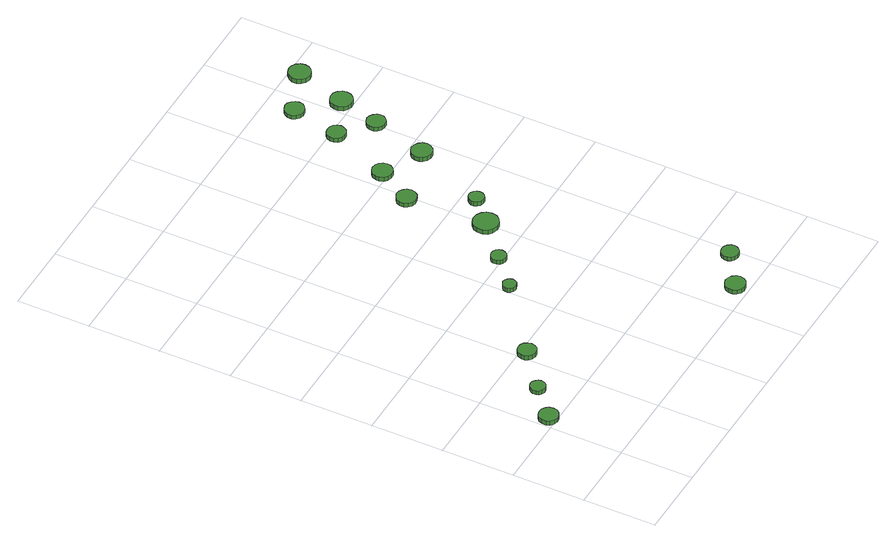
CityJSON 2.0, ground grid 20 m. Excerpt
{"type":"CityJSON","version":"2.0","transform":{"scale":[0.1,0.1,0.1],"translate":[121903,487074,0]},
"CityObjects":{
"tree1":{"type":"SolitaryVegetationObject","attributes":{"function":"something"},"geometry":[{"type":"MultiSurface","lod":"1","boundaries":[[[0,1,2,3,4,5,6,7,8,9,10,11,12,13,14]],[[15,16,17,18,19,20,21,22,23,24,25,26,27,28,29]],[[0,29,28,1]],[[1,28,27,2]],[[2,27,26,3]],[[3,26,25,4]],[[4,25,24,5]],[[5,24,23,6]],[[6,23,22,7]],[[7,22,21,8]],[[8,21,20,9]],[[9,20,19,10]],[[10,19,18,11]],[[11,18,17,12]],[[12,17,16,13]],[[13,16,15,14]],[[14,15,29,0]]]}]},
"tree2":{"type":"SolitaryVegetationObject","attributes":{"function":"something"},"geometry":[{"type":"MultiSurface","lod":"1","boundaries":[[[30,31,32,33,34,35,36,37,38,39,40,41,42,43,44]],[[45,46,47,48,49,50,51,52,53,54,55,56,57,58,59]],[[30,59,58,31]],[[31,58,57,32]],[[32,57,56,33]],[[33,56,55,34]],[[34,55,54,35]],[[35,54,53,36]],[[36,53,52,37]],[[37,52,51,38]],[[38,51,50,39]],[[39,50,49,40]],[[40,49,48,41]],[[41,48,47,42]],[[42,47,46,43]],[[43,46,45,44]],[[44,45,59,30]]]}]},
"tree3":{"type":"SolitaryVegetationObject","attributes":{"function":"something"},"geometry":[{"type":"MultiSurface","lod":"1","boundaries":[[[60,61,62,63,64,65,66,67,68,69,70,71,72,73,74]],[[75,76,77,78,79,80,81,82,83,84,85,86,87,88,89]],[[60,89,88,61]],[[61,88,87,62]],[[62,87,86,63]],[[63,86,85,64]],[[64,85,84,65]],[[65,84,83,66]],[[66,83,82,67]],[[67,82,81,68]],[[68,81,80,69]],[[69,80,79,70]],[[70,79,78,71]],[[71,78,77,72]],[[72,77,76,73]],[[73,76,75,74]],[[74,75,89,60]]]}]},
"tree4":{"type":"SolitaryVegetationObject","attributes":{"function":"something"},"geometry":[{"type":"MultiSurface","lod":"1","boundaries":[[[90,91,92,93,94,95,96,97,98,99,100,101,102,103,104]],[[105,106,107,108,109,110,111,112,113,114,115,116,117,118,119]],[[90,119,118,91]],[[91,118,117,92]],[[92,117,116,93]],[[93,116,115,94]],[[94,115,114,95]],[[95,114,113,96]],[[96,113,112,97]],[[97,112,111,98]],[[98,111,110,99]],[[99,110,109,100]],[[100,109,108,101]],[[101,108,107,102]],[[102,107,106,103]],[[103,106,105,104]],[[104,105,119,90]]]}]},
"tree5":{"type":"SolitaryVegetationObject","attributes":{"function":"something"},"geometry":[{"type":"MultiSurface","lod":"1","boundaries":[[[120,121,122,123,124,125,126,127,128,129,130,131,132,133,134]],[[135,136,137,138,139,140,141,142,143,144,145,146,147,148,149]],[[120,149,148,121]],[[121,148,147,122]],[[122,147,146,123]],[[123,146,145,124]],[[124,145,144,125]],[[125,144,143,126]],[[126,143,142,127]],[[127,142,141,128]],[[128,141,140,129]],[[129,140,139,130]],[[130,139,138,131]],[[131,138,137,132]],[[132,137,136,133]],[[133,136,135,134]],[[134,135,149,120]]]}]},
"tree6":{"type":"SolitaryVegetationObject","attributes":{"function":"something"},"geometry":[{"type":"MultiSurface","lod":"1","boundaries":[[[150,151,152,153,154,155,156,157,158,159,160,161,162,163,164]],[[165,166,167,168,169,170,171,172,173,174,175,176,177,178,179]],[[150,179,178,151]],[[151,178,177,152]],[[152,177,176,153]],[[153,176,175,154]],[[154,175,174,155]],[[155,174,173,156]],[[156,173,172,157]],[[157,172,171,158]],[[158,171,170,159]],[[159,170,169,160]],[[160,169,168,161]],[[161,168,167,162]],[[162,167,166,163]],[[163,166,165,164]],[[164,165,179,150]]]}]},
"tree7":{"type":"SolitaryVegetationObject","attributes":{"function":"something"},"geometry":[{"type":"MultiSurface","lod":"1","boundaries":[[[180,181,182,183,184,185,186,187,188,189,190,191,192,193,194]],[[195,196,197,198,199,200,201,202,203,204,205,206,207,208,209]],[[180,209,208,181]],[[181,208,207,182]],[[182,207,206,183]],[[183,206,205,184]],[[184,205,204,185]],[[185,204,203,186]],[[186,203,202,187]],[[187,202,201,188]],[[188,201,200,189]],[[189,200,199,190]],[[190,199,198,191]],[[191,198,197,192]],[[192,197,196,193]],[[193,196,195,194]],[[194,195,209,180]]]}]},
"tree8":{"type":"SolitaryVegetationObject","attributes":{"function":"something"},"geometry":[{"type":"MultiSurface","lod":"1","boundaries":[[[210,211,212,213,214,215,216,217,218,219,220,221,222,223,224]],[[225,226,227,228,229,230,231,232,233,234,235,236,237,238,239]],[[210,239,238,211]],[[211,238,237,212]],[[212,237,236,213]],[[213,236,235,214]],[[214,235,234,215]],[[215,234,233,216]],[[216,233,232,217]],[[217,232,231,218]],[[218,231,230,219]],[[219,230,229,220]],[[220,229,228,221]],[[221,228,227,222]],[[222,227,226,223]],[[223,226,225,224]],[[224,225,239,210]]]}]},
"tree9":{"type":"SolitaryVegetationObject","attributes":{"function":"something"},"geometry":[{"type":"MultiSurface","lod":"1","boundaries":[[[240,241,242,243,244,245,246,247,248,249,250,251,252,253,254]],[[255,256,257,258,259,260,261,262,263,264,265,266,267,268,269]],[[240,269,268,241]],[[241,268,267,242]],[[242,267,266,243]],[[243,266,265,244]],[[244,265,264,245]],[[245,264,263,246]],[[246,263,262,247]],[[247,262,261,248]],[[248,261,260,249]],[[249,260,259,250]],[[250,259,258,251]],[[251,258,257,252]],[[252,257,256,253]],[[253,256,255,254]],[[254,255,269,240]]]}]},
"tree10":{"type":"SolitaryVegetationObject","attributes":{"function":"something"},"geometry":[{"type":"MultiSurface","lod":"1","boundaries":[[[270,271,272,273,274,275,276,277,278,279,280,281,282,283,284]],[[285,286,287,288,289,290,291,292,293,294,295,296,297,298,299]],[[270,299,298,271]],[[271,298,297,272]],[[272,297,296,273]],[[273,296,295,274]],[[274,295,294,275]],[[275,294,293,276]],[[276,293,292,277]],[[277,292,291,278]],[[278,291,290,279]],[[279,290,289,280]],[[280,289,288,281]],[[281,288,287,282]],[[282,287,286,283]],[[283,286,285,284]],[[284,285,299,270]]]}]},
"tree11":{"type":"SolitaryVegetationObject","attributes":{"function":"something"},"geometry":[{"type":"MultiSurface","lod":"1","boundaries":[[[300,301,302,303,304,305,306,307,308,309,310,311,312,313,314]],[[315,316,317,318,319,320,321,322,323,324,325,326,327,328,329]],[[300,329,328,301]],[[301,328,327,302]],[[302,327,326,303]],[[303,326,325,304]],[[304,325,324,305]],[[305,324,323,306]],[[306,323,322,307]],[[307,322,321,308]],[[308,321,320,309]],[[309,320,319,310]],[[310,319,318,311]],[[311,318,317,312]],[[312,317,316,313]],[[313,316,315,314]],[[314,315,329,300]]]}]},
"tree12":{"type":"SolitaryVegetationObject","attributes":{"function":"something"},"geometry":[{"type":"MultiSurface","lod":"1","boundaries":[[[330,331,332,333,334,335,336,337,338,339,340,341,342,343,344]],[[345,346,347,348,349,350,351,352,353,354,355,356,357,358,359]],[[330,359,358,331]],[[331,358,357,332]],[[332,357,356,333]],[[333,356,355,334]],[[334,355,354,335]],[[335,354,353,336]],[[336,353,352,337]],[[337,352,351,338]],[[338,351,350,339]],[[339,350,349,340]],[[340,349,348,341]],[[341,348,347,342]],[[342,347,346,343]],[[343,346,345,344]],[[344,345,359,330]]]}]},
"tree13":{"type":"SolitaryVegetationObject","attributes":{"function":"something"},"geometry":[{"type":"MultiSurface","lod":"1","boundaries":[[[360,361,362,363,364,365,366,367,368,369,370,371,372,373,374]],[[375,376,377,378,379,380,381,382,383,384,385,386,387,388,389]],[[360,389,388,361]],[[361,388,387,362]],[[362,387,386,363]],[[363,386,385,364]],[[364,385,384,365]],[[365,384,383,366]],[[366,383,382,367]],[[367,382,381,368]],[[368,381,380,369]],[[369,380,379,370]],[[370,379,378,371]],[[371,378,377,372]],[[372,377,376,373]],[[373,376,375,374]],[[374,375,389,360]]]}]},
"tree14":{"type":"SolitaryVegetationObject","attributes":{"function":"something"},"geometry":[{"type":"MultiSurface","lod":"1","boundaries":[[[390,391,392,393,394,395,396,397,398,399,400,401,402,403,404]],[[405,406,407,408,409,410,411,412,413,414,415,416,417,418,419]],[[390,419,418,391]],[[391,418,417,392]],[[392,417,416,393]],[[393,416,415,394]],[[394,415,414,395]],[[395,414,413,396]],[[396,413,412,397]],[[397,412,411,398]],[[398,411,410,399]],[[399,410,409,400]],[[400,409,408,401]],[[401,408,407,402]],[[402,407,406,403]],[[403,406,405,404]],[[404,405,419,390]]]}]},
"tree15":{"type":"SolitaryVegetationObject","attributes":{"function":"something"},"geometry":[{"type":"MultiSurface","lod":"1","boundaries":[[[420,421,422,423,424,425,426,427,428,429,430,431,432,433,434]],[[435,436,437,438,439,440,441,442,443,444,445,446,447,448,449]],[[420,449,448,421]],[[421,448,447,422]],[[422,447,446,423]],[[423,446,445,424]],[[424,445,444,425]],[[425,444,443,426]],[[426,443,442,427]],[[427,442,441,428]],[[428,441,440,429]],[[429,440,439,430]],[[430,439,438,431]],[[431,438,437,432]],[[432,437,436,433]],[[433,436,435,434]],[[434,435,449,420]]]}]},
"tree16":{"type":"SolitaryVegetationObject","attributes":{"function":"something"},"geometry":[{"type":"MultiSurface","lod":"1","boundaries":[[[450,451,452,453,454,455,456,457,458,459,460,461,462,463,464]],[[465,466,467,468,469,470,471,472,473,474,475,476,477,478,479]],[[450,479,478,451]],[[451,478,477,452]],[[452,477,476,453]],[[453,476,475,454]],[[454,475,474,455]],[[455,474,473,456]],[[456,473,472,457]],[[457,472,471,458]],[[458,471,470,459]],[[459,470,469,460]],[[460,469,468,461]],[[461,468,467,462]],[[462,467,466,463]],[[463,466,465,464]],[[464,465,479,450]]]}]},
"tree17":{"type":"SolitaryVegetationObject","attributes":{"function":"something"},"geometry":[{"type":"MultiSurface","lod":"1","boundaries":[[[480,481,482,483,484,485,486,487,488,489,490,491,492,493,494]],[[495,496,497,498,499,500,501,502,503,504,505,506,507,508,509]],[[480,509,508,481]],[[481,508,507,482]],[[482,507,506,483]],[[483,506,505,484]],[[484,505,504,485]],[[485,504,503,486]],[[486,503,502,487]],[[487,502,501,488]],[[488,501,500,489]],[[489,500,499,490]],[[490,499,498,491]],[[491,498,497,492]],[[492,497,496,493]],[[493,496,495,494]],[[494,495,509,480]]]}]}
},
"vertices":[
[57,222,15],[55,233,15],[49,241,15],[39,247,15],[28,248,15],[18,245,15],[9,237,15],[5,227,15],[5,216,15],[9,206,15],[18,199,15],[28,195,15],[39,197,15],[49,202,15],[55,211,15],[55,211,2],[49,202,2],[39,197,2],[28,195,2],[18,199,2],[9,206,2],[5,216,2],[5,227,2],[9,237,2],[18,245,2],[28,248,2],[39,247,2],[49,241,2],[55,233,2],[57,222,2],
[134,296,15],[132,304,15],[127,311,15],[120,316,15],[111,317,15],[103,314,15],[96,308,15],[93,300,15],[93,291,15],[96,283,15],[103,278,15],[111,275,15],[120,276,15],[127,280,15],[132,287,15],[132,287,3],[127,280,3],[120,276,3],[111,275,3],[103,278,3],[96,283,3],[93,291,3],[93,300,3],[96,308,3],[103,314,3],[111,317,3],[120,316,3],[127,311,3],[132,304,3],[134,296,3],
[243,381,18],[240,391,18],[234,400,18],[225,405,18],[215,406,18],[205,403,18],[197,396,18],[193,386,18],[193,375,18],[197,366,18],[205,359,18],[215,356,18],[225,357,18],[234,362,18],[240,370,18],[240,370,5],[234,362,5],[225,357,5],[215,356,5],[205,359,5],[197,366,5],[193,375,5],[193,386,5],[197,396,5],[205,403,5],[215,406,5],[225,405,5],[234,400,5],[240,391,5],[243,381,5],
[435,535,17],[433,543,17],[429,549,17],[422,553,17],[415,554,17],[407,551,17],[401,546,17],[398,539,17],[398,531,17],[401,524,17],[407,519,17],[415,517,17],[422,518,17],[429,521,17],[433,528,17],[433,528,4],[429,521,4],[422,518,4],[415,517,4],[407,519,4],[401,524,4],[398,531,4],[398,539,4],[401,546,4],[407,551,4],[415,554,4],[422,553,4],[429,549,4],[433,543,4],[435,535,4],
[521,610,15],[519,619,15],[514,626,15],[507,630,15],[498,631,15],[490,628,15],[483,623,15],[480,615,15],[480,606,15],[483,598,15],[490,592,15],[498,590,15],[507,590,15],[514,595,15],[519,602,15],[519,602,2],[514,595,2],[507,590,2],[498,590,2],[490,592,2],[483,598,2],[480,606,2],[480,615,2],[483,623,2],[490,628,2],[498,631,2],[507,630,2],[514,626,2],[519,619,2],[521,610,2],
[711,37,16],[708,48,16],[701,58,16],[691,63,16],[680,65,16],[669,61,16],[660,53,16],[656,43,16],[656,31,16],[660,21,16],[669,13,16],[680,10,16],[691,11,16],[701,17,16],[708,26,16],[708,26,3],[701,17,3],[691,11,3],[680,10,3],[669,13,3],[660,21,3],[656,31,3],[656,43,3],[660,53,3],[669,61,3],[680,65,3],[691,63,3],[701,58,3],[708,48,3],[711,37,3],
[632,698,15],[629,712,15],[620,723,15],[608,730,15],[594,732,15],[580,727,15],[569,718,15],[564,705,15],[564,690,15],[569,677,15],[580,668,15],[594,663,15],[608,665,15],[620,672,15],[629,683,15],[629,683,2],[620,672,2],[608,665,2],[594,663,2],[580,668,2],[569,677,2],[564,690,2],[564,705,2],[569,718,2],[580,727,2],[594,732,2],[608,730,2],[620,723,2],[629,712,2],[632,698,2],
[808,105,14],[806,115,14],[800,123,14],[792,128,14],[782,129,14],[772,126,14],[765,120,14],[761,110,14],[761,100,14],[765,91,14],[772,85,14],[782,82,14],[792,83,14],[800,88,14],[806,96,14],[806,96,2],[800,88,2],[792,83,2],[782,82,2],[772,85,2],[765,91,2],[761,100,2],[761,110,2],[765,120,2],[772,126,2],[782,129,2],[792,128,2],[800,123,2],[806,115,2],[808,105,2],
[615,917,15],[612,928,15],[606,937,15],[596,943,15],[584,944,15],[574,940,15],[565,933,15],[560,922,15],[560,911,15],[565,901,15],[574,893,15],[584,890,15],[596,891,15],[606,896,15],[612,906,15],[612,906,3],[606,896,3],[596,891,3],[584,890,3],[574,893,3],[565,901,3],[560,911,3],[560,922,3],[565,933,3],[574,940,3],[584,944,3],[596,943,3],[606,937,3],[612,928,3],[615,917,3],
[689,762,15],[687,770,15],[682,777,15],[674,782,15],[666,783,15],[657,780,15],[651,774,15],[647,766,15],[647,757,15],[651,749,15],[657,743,15],[666,741,15],[674,741,15],[682,746,15],[687,753,15],[687,753,2],[682,746,2],[674,741,2],[666,741,2],[657,743,2],[651,749,2],[647,757,2],[647,766,2],[651,774,2],[657,780,2],[666,783,2],[674,782,2],[682,777,2],[687,770,2],[689,762,2],
[670,1014,18],[668,1025,18],[661,1035,18],[652,1040,18],[640,1042,18],[629,1038,18],[621,1030,18],[616,1020,18],[616,1009,18],[621,998,18],[629,991,18],[640,987,18],[652,988,18],[661,994,18],[668,1003,18],[668,1003,5],[661,994,5],[652,988,5],[640,987,5],[629,991,5],[621,998,5],[616,1009,5],[616,1020,5],[621,1030,5],[629,1038,5],[640,1042,5],[652,1040,5],[661,1035,5],[668,1025,5],[670,1014,5],
[783,961,19],[780,973,19],[773,982,19],[763,988,19],[751,990,19],[740,986,19],[731,978,19],[727,967,19],[727,955,19],[731,945,19],[740,937,19],[751,933,19],[763,934,19],[773,940,19],[780,950,19],[780,950,6],[773,940,6],[763,934,6],[751,933,6],[740,937,6],[731,945,6],[727,955,6],[727,967,6],[731,978,6],[740,986,6],[751,990,6],[763,988,6],[773,982,6],[780,973,6],[783,961,6],
[743,1183,18],[740,1193,18],[734,1202,18],[725,1207,18],[714,1208,18],[704,1205,18],[696,1198,18],[692,1188,18],[692,1178,18],[696,1168,18],[704,1161,18],[714,1158,18],[725,1159,18],[734,1164,18],[740,1173,18],[740,1173,5],[734,1164,5],[725,1159,5],[714,1158,5],[704,1161,5],[696,1168,5],[692,1178,5],[692,1188,5],[696,1198,5],[704,1205,5],[714,1208,5],[725,1207,5],[734,1202,5],[740,1193,5],[743,1183,5],
[824,1113,19],[822,1124,19],[815,1132,19],[806,1138,19],[796,1139,19],[786,1136,19],[778,1128,19],[773,1119,19],[773,1108,19],[778,1098,19],[786,1091,19],[796,1088,19],[806,1089,19],[815,1094,19],[822,1103,19],[822,1103,7],[815,1094,7],[806,1089,7],[796,1088,7],[786,1091,7],[778,1098,7],[773,1108,7],[773,1119,7],[778,1128,7],[786,1136,7],[796,1139,7],[806,1138,7],[815,1132,7],[822,1124,7],[824,1113,7],
[776,1318,14],[774,1329,14],[767,1338,14],[758,1344,14],[747,1345,14],[736,1341,14],[728,1334,14],[723,1324,14],[723,1313,14],[728,1303,14],[736,1295,14],[747,1292,14],[758,1293,14],[767,1299,14],[774,1308,14],[774,1308,2],[767,1299,2],[758,1293,2],[747,1292,2],[736,1295,2],[728,1303,2],[723,1313,2],[723,1324,2],[728,1334,2],[736,1341,2],[747,1345,2],[758,1344,2],[767,1338,2],[774,1329,2],[776,1318,2],
[865,1231,14],[863,1243,14],[855,1254,14],[845,1260,14],[832,1261,14],[820,1257,14],[811,1249,14],[806,1237,14],[806,1225,14],[811,1213,14],[820,1205,14],[832,1201,14],[845,1202,14],[855,1209,14],[863,1219,14],[863,1219,1],[855,1209,1],[845,1202,1],[832,1201,1],[820,1205,1],[811,1213,1],[806,1225,1],[806,1237,1],[811,1249,1],[820,1257,1],[832,1261,1],[845,1260,1],[855,1254,1],[863,1243,1],[865,1231,1],
[907,1371,14],[905,1383,14],[897,1394,14],[886,1400,14],[874,1401,14],[862,1397,14],[853,1389,14],[847,1377,14],[847,1365,14],[853,1353,14],[862,1345,14],[874,1341,14],[886,1342,14],[897,1349,14],[905,1359,14],[905,1359,1],[897,1349,1],[886,1342,1],[874,1341,1],[862,1345,1],[853,1353,1],[847,1365,1],[847,1377,1],[853,1389,1],[862,1397,1],[874,1401,1],[886,1400,1],[897,1394,1],[905,1383,1],[907,1371,1]
]}
